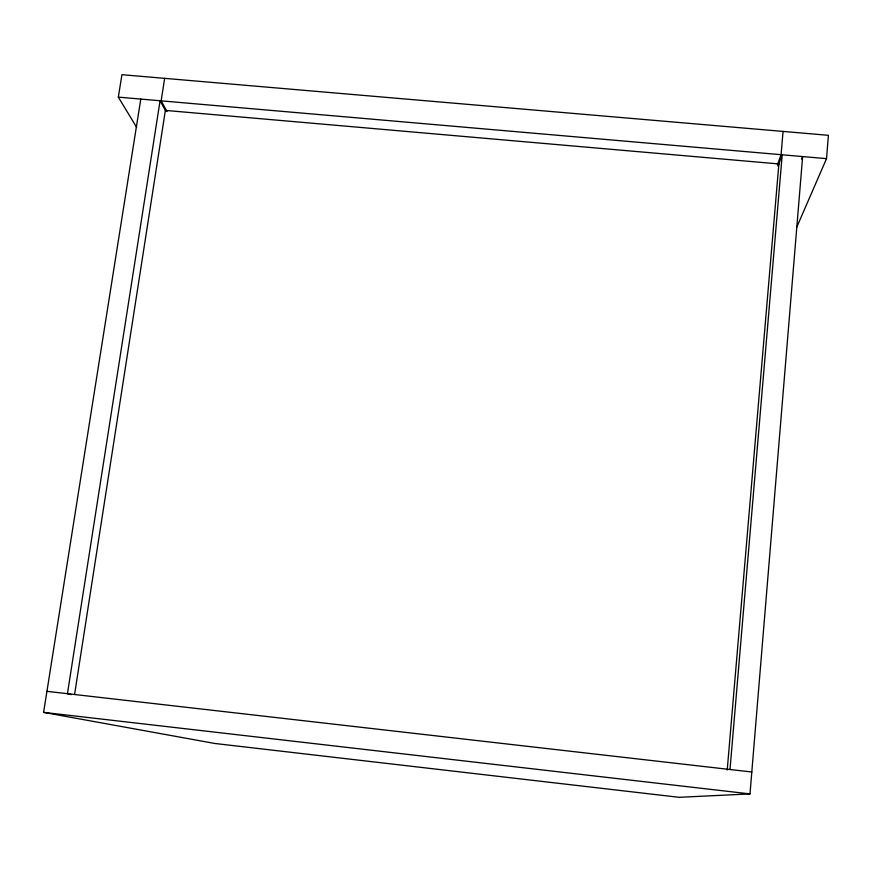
<?xml version="1.0" encoding="UTF-8"?>
<svg xmlns="http://www.w3.org/2000/svg" width="872" height="872" viewBox="0 0 872 872"><rect width="100%" height="100%" fill="white"/><g stroke="black" fill="none" stroke-linecap="round" stroke-linejoin="round"><path stroke-width="1.31" d="M796.768 227.167L826.536 158.639L828.4 135.313L121.938 74.687L118.33 97.13L136.642 127.367M140.784 99.081L43.6 712.38L214.839 743.478L679.135 797.313L749.996 793.912L802.643 156.557L801.641 159.085M729.995 769.507L782.206 154.791L778.031 166.258M727.226 770.02L778.881 163.947L165.375 110.406L74.654 693.949M783.056 131.421L781.072 154.693L777.377 164.917M164.655 78.36L161.146 100.847L167.021 111.561M118.33 97.13L826.536 158.639M46.935 691.343L751.806 772.003M43.6 712.38L749.996 793.912M71.417 694.603L67.438 693.687L160.077 100.749L165.974 111.485"/></g></svg>
